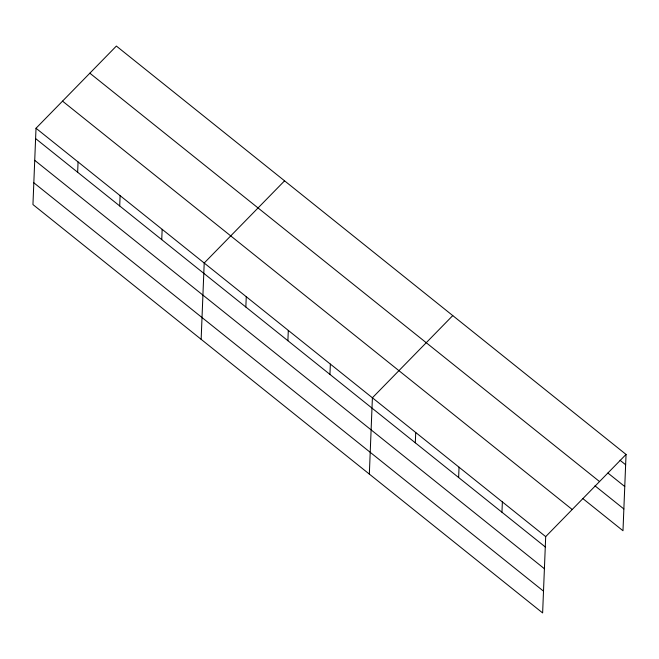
<?xml version="1.0" encoding="UTF-8"?>
<svg xmlns="http://www.w3.org/2000/svg" width="659" height="659" viewBox="0 0 659 659"><rect width="100%" height="100%" fill="white"/><g stroke="black" fill="none" stroke-linecap="round" stroke-linejoin="round"><path stroke-width="0.99" d="M36.014 128.258L32.95 204.562L542.629 612.936L545.693 536.632L626.05 454.438L116.371 46.064L36.014 128.258L545.693 536.632M77.647 172.263L78.067 161.949M119.699 205.954L120.111 195.641M161.743 239.645L162.163 229.332M201.143 339.319L204.208 263.023L284.564 180.83M245.84 307.028L246.26 296.715M287.892 340.711L288.304 330.406M329.937 374.403L330.357 364.097M369.337 474.085L372.401 397.789L452.758 315.595M415.31 442.807L415.722 432.493M458.631 477.52L459.043 467.206M501.952 512.232L502.372 501.919M626.05 454.438L622.986 530.742L582.869 498.599M620.02 460.254L625.638 464.752M607.911 473.03L624.765 486.531M89.855 73.19L599.533 481.564M594.978 485.823L623.859 508.962M62.531 101.132L572.21 509.506M35.602 138.571L545.273 546.945M34.729 160.343L544.4 568.725M33.823 182.782L543.502 591.156"/></g></svg>
